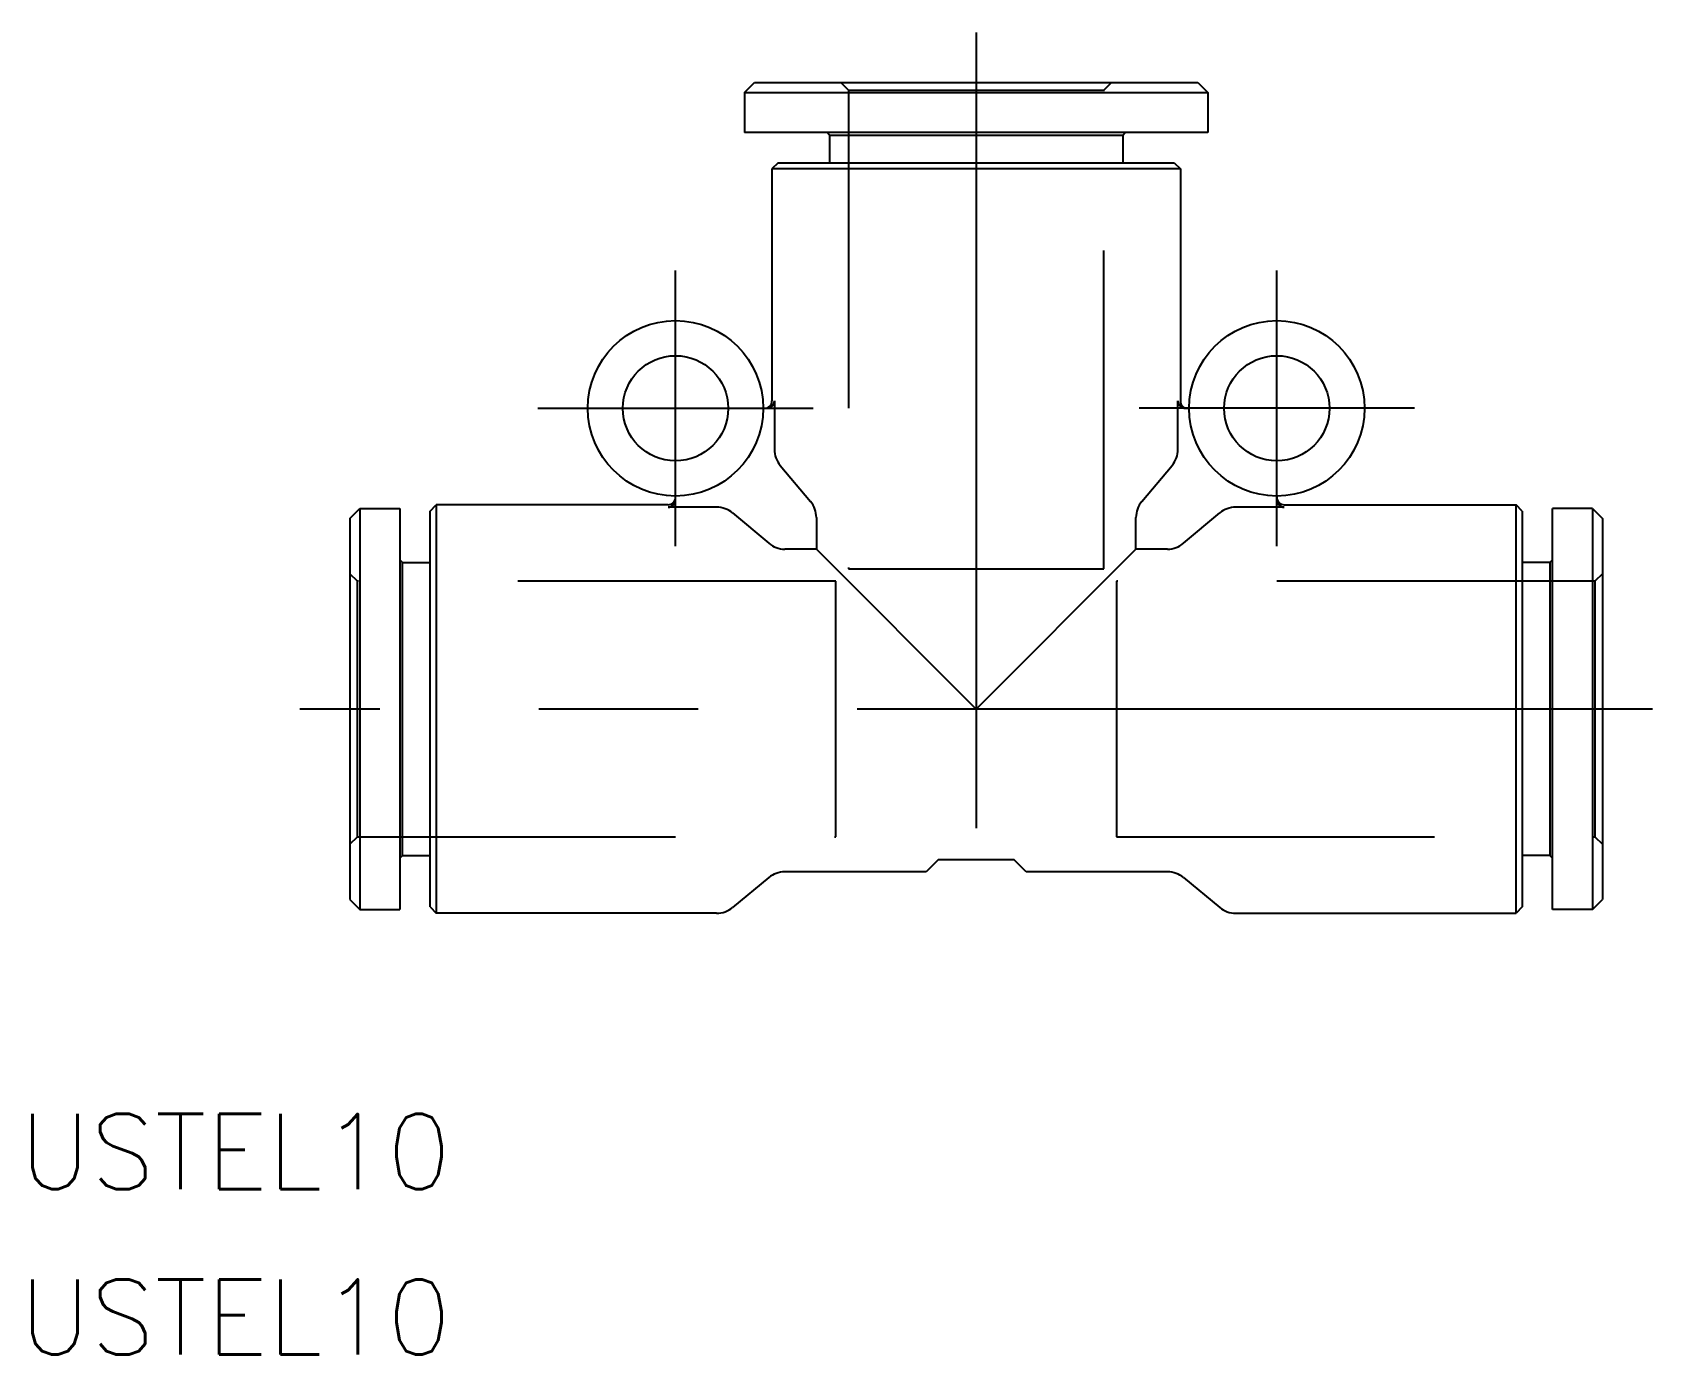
# Model space of a CAD drawing. Extents: x -38 to 65, y -26 to 27.
# Drawn here: x -37.7 to 27, y -25.8 to 27 of the extents above; entities that cross this region are included whole.
import ezdxf

# ---------------------------------------------------------------- set-up
doc = ezdxf.new("R2010")
doc.units = 0
doc.linetypes.add('CENTER', pattern=[50.8, 31.75, -6.35, 6.35, -6.35])
doc.linetypes.add('DASHED', pattern=[19.05, 12.7, -6.35])
doc.layers.get('0').update_dxf_attribs({"linetype": 'CONTINUOUS'})
doc.layers.add('CENTER', color=1, linetype='CENTER')
doc.styles.get("Standard").update_dxf_attribs({"font": 'txt.shx', "height": 3, "bigfont": 'bigfont.shx'})

msp = doc.modelspace()

# ---------------------------------------------------------------- linework, layer by layer
at = {"color": 7, "linetype": 'CONTINUOUS'}
for p, q in [((-9.25, 24.6), (-8.85, 25)), ((-9.25, 24.6), (-9.25, 23)), ((-9.25, 24.6), (0, 24.6)), ((-8.85, 25), (0, 25)), ((0, 25), (8.85, 25)), ((0, 24.6), (9.25, 24.6)), ((8.85, 25), (9.25, 24.6)), ((9.25, 24.6), (9.25, 23)), ((9.25, 23), (-9.25, 23)), ((-5.85, 22.9), (-5.95, 23)), ((-5.85, 22.9), (5.85, 22.9)), ((-5.85, 22.9), (-5.85, 21.8)), ((5.85, 22.9), (5.95, 23)), ((5.85, 22.9), (5.85, 21.8)), ((-7.9, 21.8), (-8.15, 21.55)), ((-8.15, 21.55), (-8.15, 12.3)), ((8.15, 21.55), (-8.15, 21.55)), ((-7.9, 21.8), (7.9, 21.8)), ((7.9, 21.8), (8.15, 21.55)), ((8.15, 21.55), (8.15, 12.3)), ((-8.054, 12.3), (-8.054, 10.359)), ((8.054, 10.359), (8.054, 12.3)), ((8.357, 12), (8.5, 12)), ((-7.822, 9.723), (-6.612, 8.277)), ((6.612, 8.277), (7.822, 9.723)), ((12, 8.5), (12, 8.357)), ((-25, 7.6), (-24.6, 8)), ((-24.6, 8), (-24.6, -8)), ((-24.6, 8), (-23, 8)), ((-23, 8), (-23, -8)), ((-21.8, 7.9), (-21.55, 8.15)), ((-21.8, -7.9), (-21.8, 7.9)), ((-12.3, 8.15), (-21.55, 8.15)), ((-21.55, 8.15), (-21.55, -8.15)), ((-10.359, 8.054), (-12.3, 8.054)), ((-9.723, 7.822), (-8.277, 6.612)), ((8.277, 6.612), (9.723, 7.822)), ((12.3, 8.054), (10.359, 8.054)), ((12.3, 8.15), (21.55, 8.15)), ((21.55, -8.15), (21.55, 8.15)), ((21.8, 7.9), (21.55, 8.15)), ((21.8, 7.9), (21.8, -7.9)), ((23, -8), (23, 8)), ((24.6, 8), (23, 8)), ((24.6, 8), (24.6, -8)), ((24.6, 8), (25, 7.6)), ((-25, 7.6), (-25, -7.6)), ((-6.379, 7.641), (-6.379, 6.379)), ((6.379, 6.379), (6.379, 7.641)), ((25, 7.6), (25, -7.6)), ((-22.9, 5.85), (-23, 5.95)), ((-22.9, -5.85), (-22.9, 5.85)), ((-22.9, 5.85), (-21.8, 5.85)), ((-6.379, 6.379), (-7.641, 6.379)), ((-6.379, 6.379), (0, 0)), ((6.379, 6.379), (0, 0)), ((7.641, 6.379), (6.379, 6.379)), ((22.9, 5.85), (21.8, 5.85)), ((22.9, 5.85), (23, 5.95)), ((22.9, 5.85), (22.9, -5.85)), ((-22.9, -5.85), (-23, -5.95)), ((-22.9, -5.85), (-21.8, -5.85)), ((-1.5, -6), (-2, -6.5)), ((-1.5, -6), (1.5, -6)), ((2, -6.5), (1.5, -6)), ((22.9, -5.85), (21.8, -5.85)), ((22.9, -5.85), (23, -5.95)), ((-8.277, -6.729), (-9.723, -7.921)), ((-2, -6.5), (-7.641, -6.5)), ((7.641, -6.5), (2, -6.5)), ((8.277, -6.729), (9.723, -7.921)), ((-25, -7.6), (-24.6, -8)), ((24.6, -8), (25, -7.6)), ((-24.6, -8), (-23, -8)), ((-21.8, -7.9), (-21.55, -8.15)), ((-10.359, -8.15), (-21.55, -8.15)), ((10.359, -8.15), (21.55, -8.15)), ((21.8, -7.9), (21.55, -8.15)), ((24.6, -8), (23, -8))]:
    msp.add_line(p, q, dxfattribs=at)
at = {"color": 3, "linetype": 'DASHED'}
for p, q in [((-5.4, 25), (-5.1, 24.7)), ((-5.1, 24.7), (-5.1, 5.6)), ((-5.1, 24.7), (5.1, 24.7)), ((5.1, 24.7), (5.4, 25)), ((5.1, 5.6), (5.1, 24.7)), ((-24.7, 5.1), (-25, 5.4)), ((-5.1, 5.6), (5.1, 5.6)), ((25, 5.4), (24.7, 5.1)), ((-5.6, 5.1), (-24.7, 5.1)), ((-24.7, -5.1), (-24.7, 5.1)), ((-5.6, -5.1), (-5.6, 5.1)), ((24.7, 5.1), (5.6, 5.1)), ((5.6, 5.1), (5.6, -5.1)), ((24.7, 5.1), (24.7, -5.1)), ((-25, -5.4), (-24.7, -5.1)), ((-24.7, -5.1), (-5.6, -5.1)), ((5.6, -5.1), (24.7, -5.1)), ((24.7, -5.1), (25, -5.4))]:
    msp.add_line(p, q, dxfattribs=at)
at = {"color": 7, "linetype": 'CONTINUOUS'}
for centre, radius in [((-12, 12), 3.5), ((12, 12), 3.5), ((-12, 12), 2.1), ((12, 12), 2.1)]:
    msp.add_circle(centre, radius, dxfattribs=at)
for centre, radius, start, end in [((-8.45, 12.3), 0.3, 270, 0), ((-8.355, 12.302), 0.302, 269.68331, 359.65923), ((8.355, 12.302), 0.302, 180.34077, 270.31669), ((8.45, 12.3), 0.3, 180, 270), ((-7.061, 10.36), 0.993, 180.04881, 219.9226), ((7.061, 10.36), 0.993, 320.0774, 359.95119), ((-12.3, 8.45), 0.3, 270, 0), ((12.3, 8.45), 0.3, 180, 270), ((-12.302, 8.355), 0.302, 270.34077, 0.31669), ((-10.36, 7.061), 0.993, 50.0774, 89.95119), ((-7.369, 7.639), 0.99, 0.08286, 40.10767), ((7.369, 7.639), 0.99, 139.89233, 179.91714), ((10.36, 7.061), 0.993, 90.04881, 129.9226), ((12.302, 8.355), 0.302, 179.68331, 269.65923), ((-7.639, 7.369), 0.99, 229.89233, 269.91714), ((7.639, 7.369), 0.99, 270.08286, 310.10767), ((-7.641, -7.5), 1, 90, 129.52263), ((7.641, -7.5), 1, 50.47737, 90), ((-10.359, -7.15), 1, 270, 309.52263), ((10.359, -7.15), 1, 230.47737, 270)]:
    msp.add_arc(centre, radius, start, end, dxfattribs=at)
at = {"layer": 'CENTER', "color": 1, "linetype": 'CENTER'}
for p, q in [((0, 27), (0, -10.15)), ((-12, 6.5), (-12, 17.5)), ((12, 6.5), (12, 17.5)), ((-17.5, 12), (-6.5, 12)), ((17.5, 12), (6.5, 12)), ((27, 0), (-27, 0))]:
    msp.add_line(p, q, dxfattribs=at)

# ---------------------------------------------------------------- texts
at = {"color": 7, "linetype": 'CONTINUOUS'}
for p in [(-38.185, -19.158), (-38.185, -25.762)]:
    msp.add_text('USTEL10', height=3, dxfattribs=at).set_placement(p)

doc.saveas('drawing.dxf')
